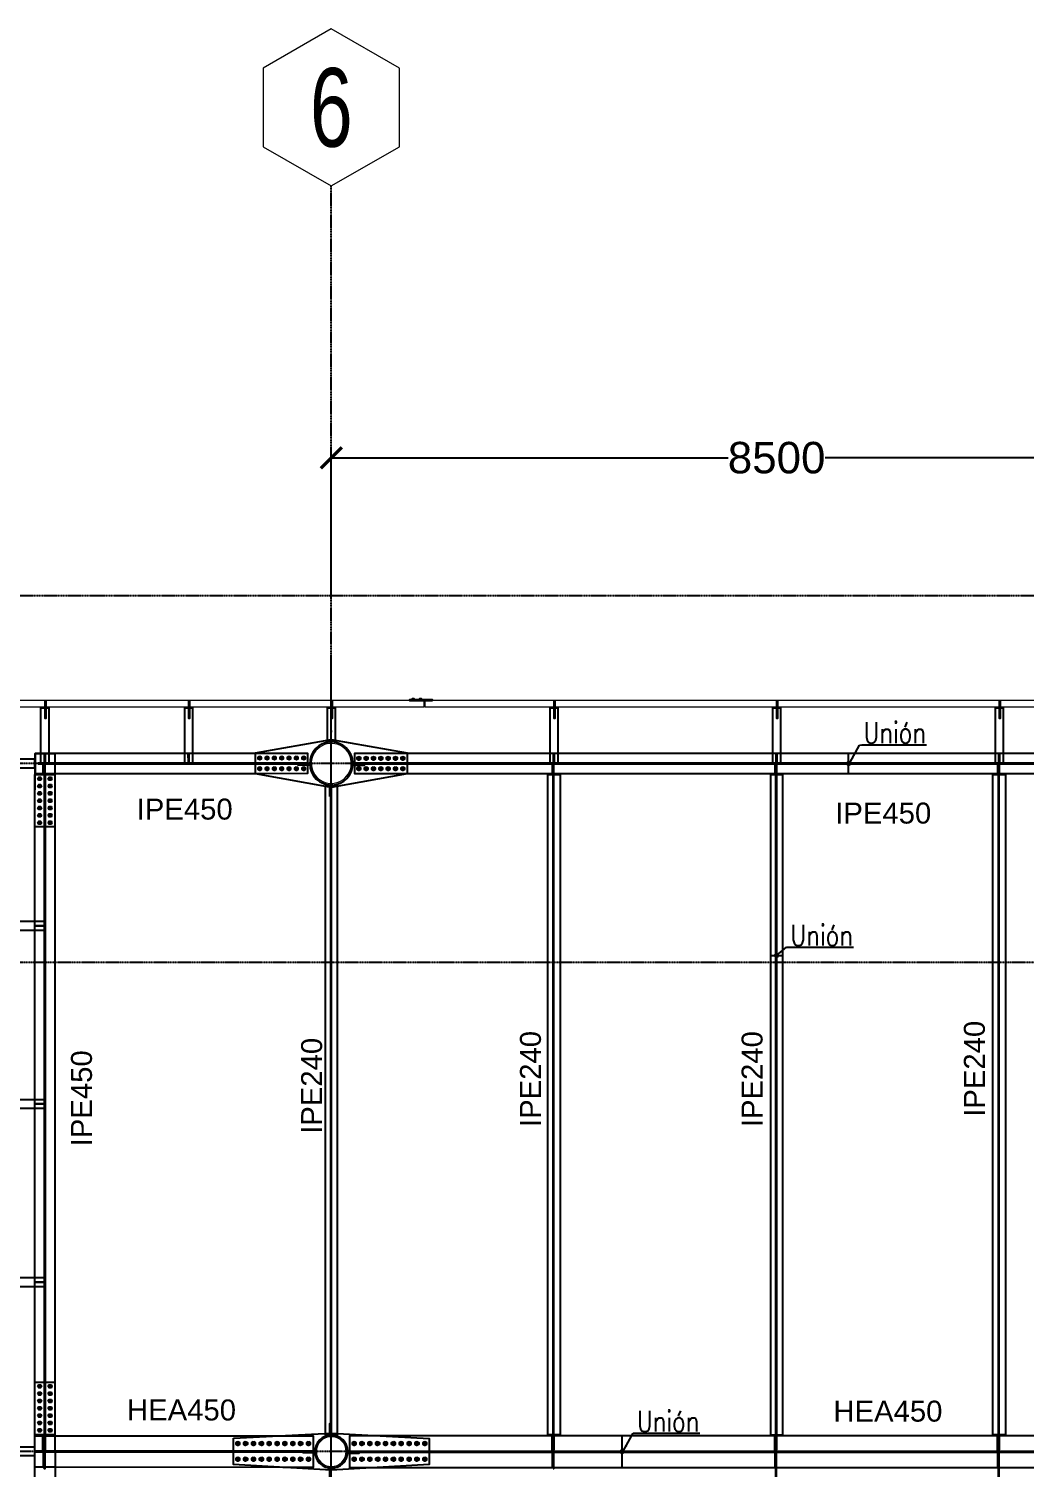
# Model space of a CAD drawing. Header units: millimetres. Extents: x -12345 to 95575, y -10691 to 31862.
# Drawn here: x -2887 to 6622, y 17172 to 30907 of the extents above; entities that cross this region are included whole.
import ezdxf
from ezdxf.enums import TextEntityAlignment as Align

# ---------------------------------------------------------------- set-up
doc = ezdxf.new("R2010")
doc.units = ezdxf.units.MM
doc.header["$LTSCALE"] = 0.9
doc.linetypes.add('DXK_LINE_DOT3', pattern=[5.9187, 2.979, -0.9799, 0.9799, -0.9799])
doc.layers.get('0').update_dxf_attribs({"color": 255})
for name, color, linetype, lineweight in [('0-1', 7, 'Continuous', 5), ('E_COLUMNAS-1', 1, 'Continuous', 25), ('E_TEXTO', 3, 'Continuous', 9), ('HCB_EJES', 1, 'DXK_LINE_DOT3', 9), ('TUBO-REDONDO', 1, 'Continuous', 9)]:
    doc.layers.add(name, color=color, linetype=linetype, lineweight=lineweight)
for name, color, linetype in [('COTAS', 8, 'Continuous'), ('HCB-EJES', 1, 'Continuous'), ('HCB-ROTULOS', 2, 'Continuous'), ('HCB_ALMA', 252, 'Continuous'), ('HCB_VIGAS', 4, 'Continuous'), ('UNIÒN', 6, 'Continuous')]:
    doc.layers.add(name, color=color, linetype=linetype)
doc.styles.add('CNI_COTAS', font='romans.shx', dxfattribs={"width": 0.8})
doc.styles.add('VERDANA', font='arial.ttf')
doc.dimstyles.new('1.125', dxfattribs={"dimscale": 0, "dimtxt": 300, "dimasz": 200, "dimexe": 4, "dimexo": 4, "dimgap": 15, "dimtad": 0, "dimdec": 0, "dimzin": 4, "dimdsep": 46, "dimtxsty": 'VERDANA', "dimblk": 'ARCHTICK', "dimcen": -10, "dimclrd": 256, "dimclrt": 3, "dimadec": 0, "dimazin": 0, "dimtfac": 1, "dimtdec": 0, "dimtmove": 2, "dimatfit": 0, "dimldrblk": 'OBLIQUE', "dimfxl": 0.05, "dimtolj": 1, "dimtzin": 0, "dimarcsym": 0})
doc.dimstyles.new('UNIÒN', dxfattribs={"dimscale": 0, "dimtxt": 200, "dimasz": 60, "dimexe": 4, "dimexo": 4, "dimgap": 15, "dimtad": 1, "dimdec": 0, "dimzin": 4, "dimdsep": 46, "dimtxsty": 'CNI_COTAS', "dimcen": -0.09, "dimclrd": 6, "dimclrt": 3, "dimadec": 0, "dimazin": 0, "dimtfac": 1, "dimtdec": 0, "dimtmove": 2, "dimatfit": 0, "dimfxl": 0.05, "dimtolj": 1, "dimtzin": 0, "dimarcsym": 0})

# ---------------------------------------------------------------- blocks, each defined once
blk = doc.blocks.new('_ArchTick')
at = {"color": 0, "linetype": 'ByBlock', "const_width": 0.15}
blk.add_lwpolyline([(-0.5, -0.5), (0.5, 0.5)], dxfattribs=at)
blk = doc.blocks.new('*D91')
at = {"layer": 'COTAS', "color": 0, "lineweight": -2, "transparency": 16777216}
for p, q in [((0, 25504), (0, 26817)), ((8500, 25504), (8500, 26817))]:
    blk.add_line(p, q, dxfattribs=at)
at = {"layer": 'COTAS', "lineweight": -2, "transparency": 16777216}
for p, q in [((0, 26813), (3787, 26813)), ((8500, 26813), (4713, 26813))]:
    blk.add_line(p, q, dxfattribs=at)
at = {"layer": 'Defpoints', "color": 0, "transparency": 16777216}
for p in [(8500, 26813), (0, 25500), (8500, 25500)]:
    blk.add_point(p, dxfattribs=at)
at = {"layer": 'COTAS', "lineweight": -2, "transparency": 16777216, "xscale": 200, "yscale": 200, "zscale": 200, "rotation": 180}
blk.add_blockref('_ArchTick', (0, 26813), dxfattribs=at)
at = {"layer": 'COTAS', "lineweight": -2, "transparency": 16777216, "xscale": 200, "yscale": 200, "zscale": 200}
blk.add_blockref('_ArchTick', (8500, 26813), dxfattribs=at)
at = {"layer": 'COTAS', "color": 3, "transparency": 16777216, "insert": (4250, 26813), "char_height": 300, "attachment_point": 5, "style": 'VERDANA'}
blk.add_mtext('\\A1;8500', dxfattribs=at)
blk = doc.blocks.new('_Oblique')
at = {"color": 0, "linetype": 'ByBlock', "lineweight": -2}
blk.add_line((-0.5, -0.5), (0.5, 0.5), dxfattribs=at)

msp = doc.modelspace()

# ---------------------------------------------------------------- linework, layer by layer
at = {"color": 1, "linetype": 'Continuous'}
for centre, radius, start, end in [((-683.1, 23947.4), 11.5, 18.0268, 198.0268), ((-683.1, 23947.4), 11.5, 198.0268, 18.0268), ((-683.1, 23947.4), 10, 90.0268, 270.0268), ((-683.1, 23947.4), 10, 270.0268, 90.0268), ((-613.1, 23947.4), 11.5, 18.0268, 198.0268), ((-613.1, 23947.4), 11.5, 198.0268, 18.0268), ((-613.1, 23947.4), 10, 90.0268, 270.0268), ((-613.1, 23947.4), 10, 270.0268, 90.0268), ((-543.1, 23947.4), 11.5, 18.0268, 198.0268), ((-543.1, 23947.4), 11.5, 198.0268, 18.0268), ((-543.1, 23947.4), 10, 90.0268, 270.0268), ((-543.1, 23947.4), 10, 270.0268, 90.0268), ((-473.1, 23947.5), 11.5, 18.0268, 198.0268), ((-473.1, 23947.5), 11.5, 198.0268, 18.0268), ((-473.1, 23947.5), 10, 90.0268, 270.0268), ((-473.1, 23947.5), 10, 270.0268, 90.0268), ((-403.1, 23947.5), 11.5, 18.0268, 198.0268), ((-403.1, 23947.5), 11.5, 198.0268, 18.0268), ((-403.1, 23947.5), 10, 90.0268, 270.0268), ((-403.1, 23947.5), 10, 270.0268, 90.0268), ((-333.1, 23947.5), 11.5, 18.0268, 198.0268), ((-333.1, 23947.5), 11.5, 198.0268, 18.0268), ((-333.1, 23947.5), 10, 90.0268, 270.0268), ((-333.1, 23947.5), 10, 270.0268, 90.0268), ((-263.1, 23947.6), 11.5, 18.0268, 198.0268), ((-263.1, 23947.6), 11.5, 198.0268, 18.0268), ((-263.1, 23947.6), 10, 90.0268, 270.0268), ((-263.1, 23947.6), 10, 270.0268, 90.0268), ((262.9, 23946.8), 11.5, 18.0268, 198.0268), ((262.9, 23946.8), 11.5, 198.0268, 18.0268), ((262.9, 23946.8), 10, 90.0268, 270.0268), ((262.9, 23946.8), 10, 270.0268, 90.0268), ((332.9, 23946.8), 11.5, 18.0268, 198.0268), ((332.9, 23946.8), 11.5, 198.0268, 18.0268), ((332.9, 23946.8), 10, 90.0268, 270.0268), ((332.9, 23946.8), 10, 270.0268, 90.0268), ((402.9, 23946.8), 11.5, 18.0268, 198.0268), ((402.9, 23946.8), 11.5, 198.0268, 18.0268), ((402.9, 23946.8), 10, 90.0268, 270.0268), ((402.9, 23946.8), 10, 270.0268, 90.0268), ((472.9, 23946.9), 11.5, 18.0268, 198.0268), ((472.9, 23946.9), 11.5, 198.0268, 18.0268), ((472.9, 23946.9), 10, 90.0268, 270.0268), ((472.9, 23946.9), 10, 270.0268, 90.0268), ((542.9, 23946.9), 11.5, 18.0268, 198.0268), ((542.9, 23946.9), 11.5, 198.0268, 18.0268), ((542.9, 23946.9), 10, 90.0268, 270.0268), ((542.9, 23946.9), 10, 270.0268, 90.0268), ((612.9, 23946.9), 11.5, 18.0268, 198.0268), ((612.9, 23946.9), 11.5, 198.0268, 18.0268), ((612.9, 23946.9), 10, 90.0268, 270.0268), ((612.9, 23946.9), 10, 270.0268, 90.0268), ((682.9, 23947), 11.5, 18.0268, 198.0268), ((682.9, 23947), 11.5, 198.0268, 18.0268), ((682.9, 23947), 10, 90.0268, 270.0268), ((682.9, 23947), 10, 270.0268, 90.0268), ((-2783.1, 23751.9), 11, 108.02557, 288.02557), ((-2783.1, 23751.9), 11, 288.02557, 108.02557), ((-2683.1, 23751.9), 11, 108.02557, 288.02557), ((-2683.1, 23751.9), 11, 288.02557, 108.02557), ((-683, 23847.4), 11.5, 18.0268, 198.0268), ((-683, 23847.4), 11.5, 198.0268, 18.0268), ((-683, 23847.4), 10, 90.0268, 270.0268), ((-683, 23847.4), 10, 270.0268, 90.0268), ((-613, 23847.4), 11.5, 18.0268, 198.0268), ((-613, 23847.4), 11.5, 198.0268, 18.0268), ((-613, 23847.4), 10, 90.0268, 270.0268), ((-613, 23847.4), 10, 270.0268, 90.0268), ((-543, 23847.4), 11.5, 18.0268, 198.0268), ((-543, 23847.4), 11.5, 198.0268, 18.0268), ((-543, 23847.4), 10, 90.0268, 270.0268), ((-543, 23847.4), 10, 270.0268, 90.0268), ((-473, 23847.5), 11.5, 18.0268, 198.0268), ((-473, 23847.5), 11.5, 198.0268, 18.0268), ((-473, 23847.5), 10, 90.0268, 270.0268), ((-473, 23847.5), 10, 270.0268, 90.0268), ((-403, 23847.5), 11.5, 18.0268, 198.0268), ((-403, 23847.5), 11.5, 198.0268, 18.0268), ((-403, 23847.5), 10, 90.0268, 270.0268), ((-403, 23847.5), 10, 270.0268, 90.0268), ((-333, 23847.5), 11.5, 18.0268, 198.0268), ((-333, 23847.5), 11.5, 198.0268, 18.0268), ((-333, 23847.5), 10, 90.0268, 270.0268), ((-333, 23847.5), 10, 270.0268, 90.0268), ((-263, 23847.6), 11.5, 18.0268, 198.0268), ((-263, 23847.6), 11.5, 198.0268, 18.0268), ((-263, 23847.6), 10, 90.0268, 270.0268), ((-263, 23847.6), 10, 270.0268, 90.0268), ((263, 23846.8), 11.5, 18.0268, 198.0268), ((263, 23846.8), 11.5, 198.0268, 18.0268), ((263, 23846.8), 10, 90.0268, 270.0268), ((263, 23846.8), 10, 270.0268, 90.0268), ((333, 23846.8), 11.5, 18.0268, 198.0268), ((333, 23846.8), 11.5, 198.0268, 18.0268), ((333, 23846.8), 10, 90.0268, 270.0268), ((333, 23846.8), 10, 270.0268, 90.0268), ((403, 23846.8), 11.5, 18.0268, 198.0268), ((403, 23846.8), 11.5, 198.0268, 18.0268), ((403, 23846.8), 10, 90.0268, 270.0268), ((403, 23846.8), 10, 270.0268, 90.0268), ((473, 23846.9), 11.5, 18.0268, 198.0268), ((473, 23846.9), 11.5, 198.0268, 18.0268), ((473, 23846.9), 10, 90.0268, 270.0268), ((473, 23846.9), 10, 270.0268, 90.0268), ((543, 23846.9), 11.5, 18.0268, 198.0268), ((543, 23846.9), 11.5, 198.0268, 18.0268), ((543, 23846.9), 10, 90.0268, 270.0268), ((543, 23846.9), 10, 270.0268, 90.0268), ((613, 23846.9), 11.5, 18.0268, 198.0268), ((613, 23846.9), 11.5, 198.0268, 18.0268), ((613, 23846.9), 10, 90.0268, 270.0268), ((613, 23846.9), 10, 270.0268, 90.0268), ((683, 23847), 11.5, 18.0268, 198.0268), ((683, 23847), 11.5, 198.0268, 18.0268), ((683, 23847), 10, 90.0268, 270.0268), ((683, 23847), 10, 270.0268, 90.0268), ((-2783.1, 23681.9), 11, 108.02557, 288.02557), ((-2783.1, 23751.9), 10, 0.02557, 180.02557), ((-2783.1, 23751.9), 10, 180.02557, 0.02557), ((-2783.1, 23681.9), 10, 0.02557, 180.02557), ((-2783.1, 23681.9), 10, 180.02557, 0.02557), ((-2783.1, 23681.9), 11, 288.02557, 108.02557), ((-2683.1, 23681.9), 11, 108.02557, 288.02557), ((-2683.1, 23751.9), 10, 0.02557, 180.02557), ((-2683.1, 23751.9), 10, 180.02557, 0.02557), ((-2683.1, 23681.9), 10, 0.02557, 180.02557), ((-2683.1, 23681.9), 10, 180.02557, 0.02557), ((-2683.1, 23681.9), 11, 288.02557, 108.02557), ((-2783.1, 23611.9), 11, 108.02557, 288.02557), ((-2783, 23541.9), 11, 108.02557, 288.02557), ((-2783.1, 23611.9), 10, 0.02557, 180.02557), ((-2783.1, 23611.9), 10, 180.02557, 0.02557), ((-2783, 23541.9), 10, 0.02557, 180.02557), ((-2783, 23541.9), 10, 180.02557, 0.02557), ((-2783.1, 23611.9), 11, 288.02557, 108.02557), ((-2783, 23541.9), 11, 288.02557, 108.02557), ((-2683.1, 23611.9), 11, 108.02557, 288.02557), ((-2683, 23541.9), 11, 108.02557, 288.02557), ((-2683.1, 23611.9), 10, 0.02557, 180.02557), ((-2683.1, 23611.9), 10, 180.02557, 0.02557), ((-2683, 23541.9), 10, 0.02557, 180.02557), ((-2683, 23541.9), 10, 180.02557, 0.02557), ((-2683.1, 23611.9), 11, 288.02557, 108.02557), ((-2683, 23541.9), 11, 288.02557, 108.02557), ((-2783, 23471.9), 11, 108.02557, 288.02557), ((-2783, 23401.9), 11, 108.02557, 288.02557), ((-2783, 23471.9), 10, 0.02557, 180.02557), ((-2783, 23471.9), 10, 180.02557, 0.02557), ((-2783, 23401.9), 10, 0.02557, 180.02557), ((-2783, 23401.9), 10, 180.02557, 0.02557), ((-2783, 23471.9), 11, 288.02557, 108.02557), ((-2783, 23401.9), 11, 288.02557, 108.02557), ((-2683, 23471.9), 11, 108.02557, 288.02557), ((-2683, 23401.9), 11, 108.02557, 288.02557), ((-2683, 23471.9), 10, 0.02557, 180.02557), ((-2683, 23471.9), 10, 180.02557, 0.02557), ((-2683, 23401.9), 10, 0.02557, 180.02557), ((-2683, 23401.9), 10, 180.02557, 0.02557), ((-2683, 23471.9), 11, 288.02557, 108.02557), ((-2683, 23401.9), 11, 288.02557, 108.02557), ((-2783, 23331.9), 11, 108.02557, 288.02557), ((-2783, 23331.9), 10, 0.02557, 180.02557), ((-2783, 23331.9), 10, 180.02557, 0.02557), ((-2783, 23331.9), 11, 288.02557, 108.02557), ((-2683, 23331.9), 11, 108.02557, 288.02557), ((-2683, 23331.9), 10, 0.02557, 180.02557), ((-2683, 23331.9), 10, 180.02557, 0.02557), ((-2683, 23331.9), 11, 288.02557, 108.02557), ((-2783.1, 17952.9), 11, 108, 288), ((-2783.1, 17882.9), 11, 108, 288), ((-2783.1, 17952.9), 10, 0, 180), ((-2783.1, 17952.9), 10, 180, 0), ((-2783.1, 17882.9), 10, 0, 180), ((-2783.1, 17882.9), 10, 180, 0), ((-2783.1, 17952.9), 11, 288, 108), ((-2783.1, 17882.9), 11, 288, 108), ((-2683.1, 17952.9), 11, 108, 288), ((-2683.1, 17882.9), 11, 108, 288), ((-2683.1, 17952.9), 10, 0, 180), ((-2683.1, 17952.9), 10, 180, 0), ((-2683.1, 17882.9), 10, 0, 180), ((-2683.1, 17882.9), 10, 180, 0), ((-2683.1, 17952.9), 11, 288, 108), ((-2683.1, 17882.9), 11, 288, 108), ((-2783.1, 17812.9), 11, 108, 288), ((-2783.1, 17742.9), 11, 108, 288), ((-2783.1, 17812.9), 10, 0, 180), ((-2783.1, 17812.9), 10, 180, 0), ((-2783.1, 17742.9), 10, 0, 180), ((-2783.1, 17742.9), 10, 180, 0), ((-2783.1, 17812.9), 11, 288, 108), ((-2783.1, 17742.9), 11, 288, 108), ((-2683.1, 17812.9), 11, 108, 288), ((-2683.1, 17742.9), 11, 108, 288), ((-2683.1, 17812.9), 10, 0, 180), ((-2683.1, 17812.9), 10, 180, 0), ((-2683.1, 17742.9), 10, 0, 180), ((-2683.1, 17742.9), 10, 180, 0), ((-2683.1, 17812.9), 11, 288, 108), ((-2683.1, 17742.9), 11, 288, 108), ((-2783.1, 17672.9), 11, 108, 288), ((-2783.1, 17602.9), 11, 108, 288), ((-2783.1, 17672.9), 10, 0, 180), ((-2783.1, 17672.9), 10, 180, 0), ((-2783.1, 17602.9), 10, 0, 180), ((-2783.1, 17602.9), 10, 180, 0), ((-2783.1, 17672.9), 11, 288, 108), ((-2783.1, 17602.9), 11, 288, 108), ((-2683.1, 17672.9), 11, 108, 288), ((-2683.1, 17602.9), 11, 108, 288), ((-2683.1, 17672.9), 10, 0, 180), ((-2683.1, 17672.9), 10, 180, 0), ((-2683.1, 17602.9), 10, 0, 180), ((-2683.1, 17602.9), 10, 180, 0), ((-2683.1, 17672.9), 11, 288, 108), ((-2683.1, 17602.9), 11, 288, 108), ((-2783.1, 17532.9), 11, 108, 288), ((-2783.1, 17532.9), 10, 0, 180), ((-2783.1, 17532.9), 10, 180, 0), ((-2783.1, 17532.9), 11, 288, 108), ((-2683.1, 17532.9), 11, 108, 288), ((-2683.1, 17532.9), 10, 0, 180), ((-2683.1, 17532.9), 10, 180, 0), ((-2683.1, 17532.9), 11, 288, 108), ((-892.5, 17407.7), 12, 18.0268, 198.0268), ((-892.5, 17407.7), 12, 198.0268, 18.0268), ((-892.5, 17407.7), 11, 90.0268, 270.0268), ((-892.5, 17407.7), 11, 270.0268, 90.0268), ((-817.5, 17407.7), 12, 18.0268, 198.0268), ((-817.5, 17407.7), 12, 198.0268, 18.0268), ((-817.5, 17407.7), 11, 90.0268, 270.0268), ((-817.5, 17407.7), 11, 270.0268, 90.0268), ((-742.5, 17407.7), 12, 18.0268, 198.0268), ((-742.5, 17407.7), 12, 198.0268, 18.0268), ((-742.5, 17407.7), 11, 90.0268, 270.0268), ((-742.5, 17407.7), 11, 270.0268, 90.0268), ((-667.5, 17407.8), 12, 18.0268, 198.0268), ((-667.5, 17407.8), 12, 198.0268, 18.0268), ((-667.5, 17407.8), 11, 90.0268, 270.0268), ((-667.5, 17407.8), 11, 270.0268, 90.0268), ((-592.5, 17407.8), 12, 18.0268, 198.0268), ((-592.5, 17407.8), 12, 198.0268, 18.0268), ((-592.5, 17407.8), 11, 90.0268, 270.0268), ((-592.5, 17407.8), 11, 270.0268, 90.0268), ((-517.5, 17407.8), 12, 18.0268, 198.0268), ((-517.5, 17407.8), 12, 198.0268, 18.0268), ((-517.5, 17407.8), 11, 90.0268, 270.0268), ((-517.5, 17407.8), 11, 270.0268, 90.0268), ((-442.5, 17407.9), 12, 18.0268, 198.0268), ((-442.5, 17407.9), 12, 198.0268, 18.0268), ((-442.5, 17407.9), 11, 90.0268, 270.0268), ((-442.5, 17407.9), 11, 270.0268, 90.0268), ((-367.5, 17407.9), 12, 18.0268, 198.0268), ((-367.5, 17407.9), 12, 198.0268, 18.0268), ((-367.5, 17407.9), 11, 90.0268, 270.0268), ((-367.5, 17407.9), 11, 270.0268, 90.0268), ((-292.5, 17407.9), 12, 18.0268, 198.0268), ((-292.5, 17407.9), 12, 198.0268, 18.0268), ((-292.5, 17407.9), 11, 90.0268, 270.0268), ((-292.5, 17407.9), 11, 270.0268, 90.0268), ((-217.5, 17408), 12, 18.0268, 198.0268), ((-217.5, 17408), 12, 198.0268, 18.0268), ((-217.5, 17408), 11, 90.0268, 270.0268), ((-217.5, 17408), 11, 270.0268, 90.0268), ((217.5, 17407.1), 12, 18.0268, 198.0268), ((217.5, 17407.1), 12, 198.0268, 18.0268), ((217.5, 17407.1), 11, 90.0268, 270.0268), ((217.5, 17407.1), 11, 270.0268, 90.0268), ((292.5, 17407.1), 12, 18.0268, 198.0268), ((292.5, 17407.1), 12, 198.0268, 18.0268), ((292.5, 17407.1), 11, 90.0268, 270.0268), ((292.5, 17407.1), 11, 270.0268, 90.0268), ((367.5, 17407.2), 12, 18.0268, 198.0268), ((367.5, 17407.2), 12, 198.0268, 18.0268), ((367.5, 17407.2), 11, 90.0268, 270.0268), ((367.5, 17407.2), 11, 270.0268, 90.0268), ((442.5, 17407.2), 12, 18.0268, 198.0268), ((442.5, 17407.2), 12, 198.0268, 18.0268), ((442.5, 17407.2), 11, 90.0268, 270.0268), ((442.5, 17407.2), 11, 270.0268, 90.0268), ((517.5, 17407.2), 12, 18.0268, 198.0268), ((517.5, 17407.2), 12, 198.0268, 18.0268), ((517.5, 17407.2), 11, 90.0268, 270.0268), ((517.5, 17407.2), 11, 270.0268, 90.0268), ((592.5, 17407.3), 12, 18.0268, 198.0268), ((592.5, 17407.3), 12, 198.0268, 18.0268), ((592.5, 17407.3), 11, 90.0268, 270.0268), ((592.5, 17407.3), 11, 270.0268, 90.0268), ((667.5, 17407.3), 12, 18.0268, 198.0268), ((667.5, 17407.3), 12, 198.0268, 18.0268), ((667.5, 17407.3), 11, 90.0268, 270.0268), ((667.5, 17407.3), 11, 270.0268, 90.0268), ((742.5, 17407.3), 12, 18.0268, 198.0268), ((742.5, 17407.3), 12, 198.0268, 18.0268), ((742.5, 17407.3), 11, 90.0268, 270.0268), ((742.5, 17407.3), 11, 270.0268, 90.0268), ((817.5, 17407.4), 12, 18.0268, 198.0268), ((817.5, 17407.4), 12, 198.0268, 18.0268), ((817.5, 17407.4), 11, 90.0268, 270.0268), ((817.5, 17407.4), 11, 270.0268, 90.0268), ((892.5, 17407.4), 12, 18.0268, 198.0268), ((892.5, 17407.4), 12, 198.0268, 18.0268), ((892.5, 17407.4), 11, 90.0268, 270.0268), ((892.5, 17407.4), 11, 270.0268, 90.0268), ((-892.4, 17257.7), 12, 18.0268, 198.0268), ((-892.4, 17257.7), 12, 198.0268, 18.0268), ((-892.4, 17257.7), 11, 90.0268, 270.0268), ((-892.4, 17257.7), 11, 270.0268, 90.0268), ((-817.4, 17257.7), 12, 18.0268, 198.0268), ((-817.4, 17257.7), 12, 198.0268, 18.0268), ((-817.4, 17257.7), 11, 90.0268, 270.0268), ((-817.4, 17257.7), 11, 270.0268, 90.0268), ((-742.4, 17257.7), 12, 18.0268, 198.0268), ((-742.4, 17257.7), 12, 198.0268, 18.0268), ((-742.4, 17257.7), 11, 90.0268, 270.0268), ((-742.4, 17257.7), 11, 270.0268, 90.0268), ((-667.4, 17257.8), 12, 18.0268, 198.0268), ((-667.4, 17257.8), 12, 198.0268, 18.0268), ((-667.4, 17257.8), 11, 90.0268, 270.0268), ((-667.4, 17257.8), 11, 270.0268, 90.0268), ((-592.4, 17257.8), 12, 18.0268, 198.0268), ((-592.4, 17257.8), 12, 198.0268, 18.0268), ((-592.4, 17257.8), 11, 90.0268, 270.0268), ((-592.4, 17257.8), 11, 270.0268, 90.0268), ((-517.4, 17257.8), 12, 18.0268, 198.0268), ((-517.4, 17257.8), 12, 198.0268, 18.0268), ((-517.4, 17257.8), 11, 90.0268, 270.0268), ((-517.4, 17257.8), 11, 270.0268, 90.0268), ((-442.4, 17257.9), 12, 18.0268, 198.0268), ((-442.4, 17257.9), 12, 198.0268, 18.0268), ((-442.4, 17257.9), 11, 90.0268, 270.0268), ((-442.4, 17257.9), 11, 270.0268, 90.0268), ((-367.4, 17257.9), 12, 18.0268, 198.0268), ((-367.4, 17257.9), 12, 198.0268, 18.0268), ((-367.4, 17257.9), 11, 90.0268, 270.0268), ((-367.4, 17257.9), 11, 270.0268, 90.0268), ((-292.4, 17257.9), 12, 18.0268, 198.0268), ((-292.4, 17257.9), 12, 198.0268, 18.0268), ((-292.4, 17257.9), 11, 90.0268, 270.0268), ((-292.4, 17257.9), 11, 270.0268, 90.0268), ((-217.4, 17258), 12, 18.0268, 198.0268), ((-217.4, 17258), 12, 198.0268, 18.0268), ((-217.4, 17258), 11, 90.0268, 270.0268), ((-217.4, 17258), 11, 270.0268, 90.0268), ((217.6, 17257.1), 12, 18.0268, 198.0268), ((217.6, 17257.1), 12, 198.0268, 18.0268), ((217.6, 17257.1), 11, 90.0268, 270.0268), ((217.6, 17257.1), 11, 270.0268, 90.0268), ((292.6, 17257.1), 12, 18.0268, 198.0268), ((292.6, 17257.1), 12, 198.0268, 18.0268), ((292.6, 17257.1), 11, 90.0268, 270.0268), ((292.6, 17257.1), 11, 270.0268, 90.0268), ((367.6, 17257.2), 12, 18.0268, 198.0268), ((367.6, 17257.2), 12, 198.0268, 18.0268), ((367.6, 17257.2), 11, 90.0268, 270.0268), ((367.6, 17257.2), 11, 270.0268, 90.0268), ((442.6, 17257.2), 12, 18.0268, 198.0268), ((442.6, 17257.2), 12, 198.0268, 18.0268), ((442.6, 17257.2), 11, 90.0268, 270.0268), ((442.6, 17257.2), 11, 270.0268, 90.0268), ((517.6, 17257.2), 12, 18.0268, 198.0268), ((517.6, 17257.2), 12, 198.0268, 18.0268), ((517.6, 17257.2), 11, 90.0268, 270.0268), ((517.6, 17257.2), 11, 270.0268, 90.0268), ((592.6, 17257.3), 12, 18.0268, 198.0268), ((592.6, 17257.3), 12, 198.0268, 18.0268), ((592.6, 17257.3), 11, 90.0268, 270.0268), ((592.6, 17257.3), 11, 270.0268, 90.0268), ((667.6, 17257.3), 12, 18.0268, 198.0268), ((667.6, 17257.3), 12, 198.0268, 18.0268), ((667.6, 17257.3), 11, 90.0268, 270.0268), ((667.6, 17257.3), 11, 270.0268, 90.0268), ((742.6, 17257.3), 12, 18.0268, 198.0268), ((742.6, 17257.3), 12, 198.0268, 18.0268), ((742.6, 17257.3), 11, 90.0268, 270.0268), ((742.6, 17257.3), 11, 270.0268, 90.0268), ((817.6, 17257.4), 12, 18.0268, 198.0268), ((817.6, 17257.4), 12, 198.0268, 18.0268), ((817.6, 17257.4), 11, 90.0268, 270.0268), ((817.6, 17257.4), 11, 270.0268, 90.0268), ((892.6, 17257.4), 12, 18.0268, 198.0268), ((892.6, 17257.4), 12, 198.0268, 18.0268), ((892.6, 17257.4), 11, 90.0268, 270.0268), ((892.6, 17257.4), 11, 270.0268, 90.0268)]:
    msp.add_arc(centre, radius, start, end, dxfattribs=at)
at = {"layer": '0-1', "color": 8}
for p, q in [((886.5, 24498.6), (-3211.2, 24498.6)), ((886.5, 24433.6), (886.5, 24498.6)), ((12886.5, 24498.6), (896.5, 24498.6)), ((896.5, 24433.6), (896.5, 24498.6)), ((886.5, 24433.6), (-3211.2, 24433.6)), ((12886.5, 24433.6), (896.5, 24433.6))]:
    msp.add_line(p, q, dxfattribs=at)
at = {"layer": 'E_COLUMNAS-1'}
for centre, radius, start, end in [((0, 23896.5), 206, 80, 260), ((0, 23896.5), 206, 260, 80), ((0, 17330.2), 157.5, 78.75, 258.75)]:
    msp.add_arc(centre, radius, start, end, dxfattribs=at)
at = {"layer": 'HCB-EJES', "linetype": 'DXK_LINE_DOT3'}
for p, q in [((0, -3906.8), (0, 29407)), ((-10844.5, 25500), (94075, 25500)), ((-6888.4, 23900.1), (90118.8, 23900.1)), ((-6888.4, 22000), (90118.8, 22000))]:
    msp.add_line(p, q, dxfattribs=at)
msp.add_lwpolyline([(12399.2, 17330), (-5909.3, 17330), (-6888.4, 18309)], dxfattribs=at)
at = {"layer": 'HCB_ALMA'}
for p, q in [((-2796.1, 23901.1), (-216.5, 23901.1)), ((209.4, 23901.6), (8283.5, 23901.6)), ((-2796.1, 23891.7), (-216.5, 23891.7)), ((-2741.4, 23791.9), (-2741.4, 17492.6)), ((-2732, 23791.9), (-2732, 17492.6)), ((209.4, 23892.2), (8283.5, 23892.2)), ((2117.9, 17490.1), (2117.9, 23791.9)), ((2125, 17490.1), (2125, 23791.9)), ((4243.5, 17490.1), (4243.5, 23791.9)), ((4250.6, 17490.1), (4250.6, 23791.9)), ((6367.9, 17490.1), (6367.9, 23791.9)), ((6375, 17490.1), (6375, 23791.9)), ((-3.6, 17492.5), (-3.6, 23684.1)), ((3.5, 17492.5), (3.5, 23684.1)), ((6367.9, 17480.1), (6367.9, 17652.4)), ((6375, 17480.1), (6375, 17652.4)), ((6367.9, 17480.1), (6367.9, 17494.9)), ((6375, 17480.1), (6375, 17494.9)), ((-2831.7, 17338.4), (-165.9, 17338.4)), ((-2831.7, 17326.9), (-165.9, 17326.9)), ((153.8, 17335.9), (8334, 17335.9)), ((153.8, 17324.4), (8334, 17324.4)), ((4242.9, 17299.4), (4242.9, 17332.5)), ((4250, 17324.4), (4250, 17332.5)), ((4242.9, 8657.8), (4242.9, 17180.1)), ((4250, 8657.8), (4250, 17180.1)), ((6367.9, 8820.2), (6367.9, 17180.1)), ((6375, 8820.2), (6375, 17180.1))]:
    msp.add_line(p, q, dxfattribs=at)
at = {"layer": 'HCB_EJES', "color": 40, "linetype": 'ByBlock', "true_color": 0xf8d731}
msp.add_lwpolyline([(-649.5, 29782), (0, 29407), (649.5, 29782), (649.5, 30532), (0, 30907), (-649.5, 30532)], close=True, dxfattribs=at)
at = {"layer": 'HCB_VIGAS'}
for p, q in [((0, 22897.1), (0, 24897.1)), ((0, 16492.5), (0, 24684.1)), ((-2730.6, 24481.1), (-2724.6, 24481.1)), ((-1358.8, 24481.1), (-1352.8, 24481.1)), ((2.7, 24481.1), (8.7, 24481.1)), ((776.3, 24504.6), (776.3, 24512.5)), ((786.7, 24504.6), (786.7, 24512.5)), ((846.3, 24504.6), (846.3, 24512.5)), ((856.7, 24504.6), (856.7, 24512.5)), ((2127.7, 24481.1), (2133.7, 24481.1)), ((4252.7, 24481.1), (4258.7, 24481.1)), ((6377.7, 24481.1), (6383.7, 24481.1)), ((-2730.6, 24433.6), (-2724.6, 24433.6)), ((-2730.6, 24421.1), (-2724.6, 24421.1)), ((-2730.6, 24341.1), (-2724.6, 24341.1)), ((-1358.8, 24433.6), (-1352.8, 24433.6)), ((-1358.8, 24421.1), (-1352.8, 24421.1)), ((-1358.8, 24341.1), (-1352.8, 24341.1)), ((2.7, 24433.6), (8.7, 24433.6)), ((2.7, 24421.1), (8.7, 24421.1)), ((2.7, 24341.1), (8.7, 24341.1)), ((2127.7, 24433.6), (2133.7, 24433.6)), ((2127.7, 24421.1), (2133.7, 24421.1)), ((2127.7, 24341.1), (2133.7, 24341.1)), ((4252.7, 24433.6), (4258.7, 24433.6)), ((4252.7, 24421.1), (4258.7, 24421.1)), ((4252.7, 24341.1), (4258.7, 24341.1)), ((6377.7, 24433.6), (6383.7, 24433.6)), ((6377.7, 24421.1), (6383.7, 24421.1)), ((6377.7, 24341.1), (6383.7, 24341.1)), ((2.7, 24205.1), (8.7, 24205.1)), ((-2736.2, 23921.1), (-2730.2, 23921.2)), ((-2638.5, 23991.5), (-2638.1, 23291.5)), ((-1364.3, 23921.8), (-1358.3, 23921.8)), ((2122.2, 23921.6), (2128.2, 23921.6)), ((4247.2, 23921.6), (4253.2, 23921.6)), ((6372.2, 23921.6), (6378.2, 23921.6)), ((4190, 23791.9), (4310, 23791.9)), ((-2757.8, 22344.4), (-2757.8, 22350.4)), ((-2757.8, 20644.4), (-2757.8, 20650.4)), ((-2757.8, 18944.4), (-2757.8, 18950.4)), ((0, 16330), (0, 18330)), ((0, 7335.4), (0, 18167.5)), ((2128.6, 17180.1), (2134.6, 17180.1)), ((4253.6, 17180.1), (4259.6, 17180.1))]:
    msp.add_line(p, q, dxfattribs=at)
for points in [[(-2730.6, 24433.6), (-2730.6, 24491.1), (-2724.6, 24491.1), (-2724.6, 24433.6), (-2724.6, 24423.6), (-2724.6, 24326.1), (-2730.6, 24326.1), (-2730.6, 24423.6)], [(-1358.8, 24433.6), (-1358.8, 24491.1), (-1352.8, 24491.1), (-1352.8, 24433.6), (-1352.8, 24423.6), (-1352.8, 24326.1), (-1358.8, 24326.1), (-1358.8, 24423.6)], [(2.7, 24433.6), (2.7, 24491.1), (8.7, 24491.1), (8.7, 24433.6), (8.7, 24423.6), (8.7, 24326.1), (2.7, 24326.1), (2.7, 24423.6)], [(966.5, 24498.6), (966.5, 24504.6), (746.5, 24504.6), (746.5, 24498.6), (886.5, 24498.6), (896.5, 24498.6)], [(2127.7, 24433.6), (2127.7, 24491.1), (2133.7, 24491.1), (2133.7, 24433.6), (2133.7, 24423.6), (2133.7, 24326.1), (2127.7, 24326.1), (2127.7, 24423.6)], [(4252.7, 24433.6), (4252.7, 24491.1), (4258.7, 24491.1), (4258.7, 24433.6), (4258.7, 24423.6), (4258.7, 24326.1), (4252.7, 24326.1), (4252.7, 24423.6)], [(6377.7, 24433.6), (6377.7, 24491.1), (6383.7, 24491.1), (6383.7, 24433.6), (6383.7, 24423.6), (6383.7, 24326.1), (6377.7, 24326.1), (6377.7, 24423.6)], [(-2692.1, 23901.2), (-2692.1, 23991.5), (-2692.1, 24423.6), (-2774.1, 24423.6), (-2774.1, 23991.4), (-2774.1, 23901.1)], [(-1320.3, 23901.8), (-1320.3, 23992.1), (-1320.3, 24423.6), (-1402.3, 24423.6), (-1402.3, 23992), (-1402.3, 23901.7)], [(41.2, 24110.1), (41.2, 24117.2), (41.2, 24423.6), (-40.8, 24423.6), (-40.8, 24117.3), (-40.8, 24110.1)], [(2166.2, 23901.6), (2166.2, 23991.9), (2166.2, 24423.6), (2084.2, 24423.6), (2084.2, 23991.9), (2084.2, 23901.6)], [(4291.2, 23901.6), (4291.2, 23991.9), (4291.2, 24423.6), (4209.2, 24423.6), (4209.2, 23991.9), (4209.2, 23901.6)], [(6416.2, 23901.6), (6416.2, 23991.9), (6416.2, 24423.6), (6334.2, 24423.6), (6334.2, 23991.9), (6334.2, 23901.6)], [(-723, 23997.3), (0, 24124.5), (723, 23996.5), (723, 23796.5), (0.2, 23668.5), (-723, 23797.3)], [(-723, 23997.3), (0, 24124.5), (723, 23996.5), (723, 23796.5), (0.2, 23668.5), (-723, 23797.3)], [(-3136.2, 23855.9), (-2828.1, 23855.9), (-2828.1, 23937.9), (-3136.2, 23937.9)], [(-2826.9, 23991.4), (-2637.2, 23991.5), (-2636.9, 23291.5), (-2828.1, 23291.4), (-2826.9, 23991.4), (-2826.8, 23801.4), (-2637.1, 23801.5), (-723, 23802.3), (-223, 23802.6), (-223, 23992.6), (-723, 23992.3), (-2637.2, 23991.5)], [(-2736.1, 23901.1), (-2736.2, 23991.1), (-2730.2, 23991.2), (-2730.1, 23901.2)], [(-2736.1, 23901.1), (-2736.2, 23991.1), (-2730.2, 23991.2), (-2730.1, 23901.2)], [(-1364.3, 23901.8), (-1364.4, 23991.8), (-1358.4, 23991.8), (-1358.3, 23901.8)], [(-1364.3, 23901.8), (-1364.4, 23991.8), (-1358.4, 23991.8), (-1358.3, 23901.8)], [(-683.1, 23964.7), (-668.1, 23956), (-668.1, 23938.7), (-683.1, 23930.1), (-698.1, 23938.7), (-698.1, 23956)], [(-613.1, 23964.7), (-598.1, 23956.1), (-598.1, 23938.8), (-613.1, 23930.1), (-628.1, 23938.7), (-628.1, 23956.1)], [(-543.1, 23964.8), (-528.1, 23956.1), (-528.1, 23938.8), (-543.1, 23930.1), (-558.1, 23938.8), (-558.1, 23956.1)], [(-473.1, 23964.8), (-458.1, 23956.1), (-458.1, 23938.8), (-473.1, 23930.1), (-488.1, 23938.8), (-488.1, 23956.1)], [(-403.1, 23964.8), (-388.1, 23956.2), (-388.1, 23938.8), (-403.1, 23930.2), (-418.1, 23938.8), (-418.1, 23956.2)], [(-333.1, 23964.9), (-318.1, 23956.2), (-318.1, 23938.9), (-333.1, 23930.2), (-348.1, 23938.9), (-348.1, 23956.2)], [(-263.1, 23964.9), (-248.1, 23956.2), (-248.1, 23938.9), (-263.1, 23930.2), (-278.1, 23938.9), (-278.1, 23956.2)], [(7777, 23801.9), (8277, 23801.9), (8277, 23991.9), (7777, 23991.9), (723, 23991.9), (223, 23991.9), (223, 23801.9), (723, 23801.9)], [(262.9, 23964.1), (277.9, 23955.4), (277.9, 23938.1), (262.9, 23929.4), (247.9, 23938.1), (247.9, 23955.4)], [(332.9, 23964.1), (347.9, 23955.5), (347.9, 23938.1), (332.9, 23929.5), (317.9, 23938.1), (317.9, 23955.4)], [(402.9, 23964.1), (417.9, 23955.5), (417.9, 23938.2), (402.9, 23929.5), (387.9, 23938.2), (387.9, 23955.5)], [(472.9, 23964.2), (487.9, 23955.5), (487.9, 23938.2), (472.9, 23929.5), (457.9, 23938.2), (457.9, 23955.5)], [(542.9, 23964.2), (557.9, 23955.6), (557.9, 23938.2), (542.9, 23929.6), (527.9, 23938.2), (527.9, 23955.5)], [(612.9, 23964.2), (627.9, 23955.6), (627.9, 23938.3), (612.9, 23929.6), (597.9, 23938.3), (597.9, 23955.6)], [(682.9, 23964.3), (697.9, 23955.6), (697.9, 23938.3), (682.9, 23929.6), (667.9, 23938.3), (667.9, 23955.6)], [(2122.2, 23901.6), (2122.2, 23991.6), (2128.2, 23991.6), (2128.2, 23901.6)], [(2122.2, 23901.6), (2122.2, 23991.6), (2128.2, 23991.6), (2128.2, 23901.6)], [(4247.2, 23901.6), (4247.2, 23991.6), (4253.2, 23991.6), (4253.2, 23901.6)], [(4247.2, 23901.6), (4247.2, 23991.6), (4253.2, 23991.6), (4253.2, 23901.6)], [(6372.2, 23901.6), (6372.2, 23991.6), (6378.2, 23991.6), (6378.2, 23901.6)], [(6372.2, 23901.6), (6372.2, 23991.6), (6378.2, 23991.6), (6378.2, 23901.6)], [(-2638.1, 17992.5), (-2638.1, 17490.2), (-2828, 17490.2), (-2828.1, 17490.2), (-2828.1, 23791.4), (-2827.2, 23791.4), (-2638.1, 23791.5), (-2638.1, 23291.5)], [(-2765.8, 23751.9), (-2774.5, 23736.9), (-2791.8, 23736.9), (-2800.5, 23751.9), (-2791.8, 23766.9), (-2774.5, 23766.9)], [(-2751.4, 23801.4), (-2741.4, 23801.4), (-2741.4, 23891.7), (-2751.4, 23891.7)], [(-2741.4, 23791.4), (-2732, 23791.4), (-2732, 23881.7), (-2741.4, 23881.7)], [(-2665.8, 23751.9), (-2674.5, 23736.9), (-2691.8, 23736.9), (-2700.5, 23751.9), (-2691.8, 23766.9), (-2674.5, 23766.9)], [(-683, 23864.7), (-668, 23856), (-668, 23838.7), (-683, 23830.1), (-698, 23838.7), (-698, 23856)], [(-613, 23864.7), (-598, 23856.1), (-598, 23838.8), (-613, 23830.1), (-628, 23838.7), (-628, 23856.1)], [(-543, 23864.8), (-528, 23856.1), (-528, 23838.8), (-543, 23830.1), (-558, 23838.8), (-558, 23856.1)], [(-473, 23864.8), (-458, 23856.1), (-458, 23838.8), (-473, 23830.1), (-488, 23838.8), (-488, 23856.1)], [(-403, 23864.8), (-388, 23856.2), (-388, 23838.8), (-403, 23830.2), (-418, 23838.8), (-418, 23856.2)], [(-333, 23864.9), (-318, 23856.2), (-318, 23838.9), (-333, 23830.2), (-348, 23838.9), (-348, 23856.2)], [(-206, 23881.7), (-209.6, 23881.7), (-316, 23881.7), (-316, 23891.7), (-210.6, 23891.7), (-206, 23891.7)], [(-263, 23864.9), (-248, 23856.2), (-248, 23838.9), (-263, 23830.2), (-278, 23838.9), (-278, 23856.2)], [(206, 23881.7), (209.6, 23881.7), (316, 23881.7), (316, 23891.7), (210.6, 23891.7), (206, 23891.7)], [(263, 23864.1), (278, 23855.4), (278, 23838.1), (263, 23829.4), (248, 23838.1), (248, 23855.4)], [(333, 23864.1), (348, 23855.5), (348, 23838.1), (333, 23829.5), (318, 23838.1), (318, 23855.4)], [(403, 23864.1), (418, 23855.5), (418, 23838.2), (403, 23829.5), (388, 23838.2), (388, 23855.5)], [(473, 23864.2), (488, 23855.5), (488, 23838.2), (473, 23829.5), (458, 23838.2), (458, 23855.5)], [(543, 23864.2), (558, 23855.6), (558, 23838.2), (543, 23829.6), (528, 23838.2), (528, 23855.5)], [(613, 23864.2), (628, 23855.6), (628, 23838.3), (613, 23829.6), (598, 23838.3), (598, 23855.6)], [(683, 23864.3), (698, 23855.6), (698, 23838.3), (683, 23829.6), (668, 23838.3), (668, 23855.6)], [(2185, 23791.9), (2185, 17490.1), (2065, 17490.1), (2065, 23791.9)], [(2107.9, 23801.9), (2117.9, 23801.9), (2117.9, 23892.1), (2107.9, 23892.1)], [(2117.9, 23791.9), (2125, 23791.9), (2125, 23882.1), (2117.9, 23882.1)], [(4233.5, 23801.9), (4243.5, 23801.9), (4243.5, 23892.1), (4233.5, 23892.1)], [(4243.5, 23791.9), (4250.6, 23791.9), (4250.6, 23882.1), (4243.5, 23882.1)], [(6435, 23791.9), (6435, 17490.1), (6315, 17490.1), (6315, 23791.9)], [(6358.5, 23801.9), (6368.5, 23801.9), (6368.5, 23892.1), (6358.5, 23892.1)], [(6368.5, 23791.9), (6375.6, 23791.9), (6375.6, 23882.1), (6368.5, 23882.1)], [(-2765.8, 23681.9), (-2774.4, 23666.9), (-2791.8, 23666.9), (-2800.4, 23681.9), (-2791.8, 23696.9), (-2774.5, 23696.9)], [(-2765.8, 23611.9), (-2774.4, 23596.9), (-2791.7, 23596.9), (-2800.4, 23611.9), (-2791.7, 23626.9), (-2774.4, 23626.9)], [(-2665.8, 23681.9), (-2674.4, 23666.9), (-2691.8, 23666.9), (-2700.4, 23681.9), (-2691.8, 23696.9), (-2674.5, 23696.9)], [(-2665.8, 23611.9), (-2674.4, 23596.9), (-2691.7, 23596.9), (-2700.4, 23611.9), (-2691.7, 23626.9), (-2674.4, 23626.9)], [(60, 23679), (60, 23684.1), (-60, 23684.1), (-60, 23679.2), (-60, 17504.5), (-60, 17492.5), (60, 17492.5), (60, 17504.4)], [(-13.6, 23580.5), (-13.6, 23584.1), (-13.6, 23690.5), (-3.6, 23690.5), (-3.6, 23585.1), (-3.6, 23580.5)], [(-2765.7, 23541.9), (-2774.4, 23526.9), (-2791.7, 23526.9), (-2800.4, 23541.9), (-2791.7, 23556.9), (-2774.4, 23556.9)], [(-2665.7, 23541.9), (-2674.4, 23526.9), (-2691.7, 23526.9), (-2700.4, 23541.9), (-2691.7, 23556.9), (-2674.4, 23556.9)], [(-2765.7, 23471.9), (-2774.3, 23456.9), (-2791.7, 23456.9), (-2800.3, 23471.9), (-2791.7, 23486.9), (-2774.4, 23486.9)], [(-2765.7, 23401.9), (-2774.3, 23386.9), (-2791.6, 23386.9), (-2800.3, 23401.9), (-2791.7, 23416.9), (-2774.3, 23416.9)], [(-2665.7, 23471.9), (-2674.3, 23456.9), (-2691.7, 23456.9), (-2700.3, 23471.9), (-2691.7, 23486.9), (-2674.4, 23486.9)], [(-2665.7, 23401.9), (-2674.3, 23386.9), (-2691.6, 23386.9), (-2700.3, 23401.9), (-2691.7, 23416.9), (-2674.3, 23416.9)], [(-2765.6, 23331.9), (-2774.3, 23316.9), (-2791.6, 23316.9), (-2800.3, 23331.9), (-2791.6, 23346.9), (-2774.3, 23346.9)], [(-2665.6, 23331.9), (-2674.3, 23316.9), (-2691.6, 23316.9), (-2700.3, 23331.9), (-2691.6, 23346.9), (-2674.3, 23346.9)], [(-2828.1, 22388.4), (-3136.2, 22388.4), (-3136.2, 22306.4), (-2828.1, 22306.4), (-2737.8, 22306.4), (-2737.8, 22388.4)], [(-2737.8, 22344.4), (-2827.8, 22344.4), (-2827.8, 22350.4), (-2737.8, 22350.4)], [(-2737.8, 22344.4), (-2827.8, 22344.4), (-2827.8, 22350.4), (-2737.8, 22350.4)], [(-2828.1, 20688.4), (-3136.2, 20688.4), (-3136.2, 20606.4), (-2828.1, 20606.4), (-2737.8, 20606.4), (-2737.8, 20688.4)], [(-2737.8, 20644.4), (-2827.8, 20644.4), (-2827.8, 20650.4), (-2737.8, 20650.4)], [(-2737.8, 20644.4), (-2827.8, 20644.4), (-2827.8, 20650.4), (-2737.8, 20650.4)], [(-2828.1, 18988.4), (-3136.2, 18988.4), (-3136.2, 18906.4), (-2828.1, 18906.4), (-2737.8, 18906.4), (-2737.8, 18988.4)], [(-2737.8, 18944.4), (-2827.8, 18944.4), (-2827.8, 18950.4), (-2737.8, 18950.4)], [(-2737.8, 18944.4), (-2827.8, 18944.4), (-2827.8, 18950.4), (-2737.8, 18950.4)], [(-2828, 17992.7), (-2637, 17992.5), (-2635.7, 16672.9), (-2828, 16672.7)], [(-2828, 17992.7), (-2637, 17992.5), (-2635.7, 16672.9), (-2828, 16672.7)], [(-2800.5, 17952.9), (-2791.8, 17967.9), (-2774.5, 17967.9), (-2765.8, 17952.9), (-2774.5, 17937.9), (-2791.8, 17937.9)], [(-2800.5, 17882.9), (-2791.8, 17897.9), (-2774.5, 17897.9), (-2765.8, 17882.9), (-2774.5, 17867.9), (-2791.8, 17867.9)], [(-2700.5, 17952.9), (-2691.8, 17967.9), (-2674.5, 17967.9), (-2665.8, 17952.9), (-2674.5, 17937.9), (-2691.8, 17937.9)], [(-2700.5, 17882.9), (-2691.8, 17897.9), (-2674.5, 17897.9), (-2665.8, 17882.9), (-2674.5, 17867.9), (-2691.8, 17867.9)], [(-2800.5, 17812.9), (-2791.8, 17827.9), (-2774.5, 17827.9), (-2765.8, 17812.9), (-2774.5, 17797.9), (-2791.8, 17797.9)], [(-2800.5, 17742.9), (-2791.8, 17757.9), (-2774.5, 17757.9), (-2765.8, 17742.9), (-2774.5, 17727.9), (-2791.8, 17727.9)], [(-2700.5, 17812.9), (-2691.8, 17827.9), (-2674.5, 17827.9), (-2665.8, 17812.9), (-2674.5, 17797.9), (-2691.8, 17797.9)], [(-2700.5, 17742.9), (-2691.8, 17757.9), (-2674.5, 17757.9), (-2665.8, 17742.9), (-2674.5, 17727.9), (-2691.8, 17727.9)], [(-2800.5, 17672.9), (-2791.8, 17687.9), (-2774.5, 17687.9), (-2765.8, 17672.9), (-2774.5, 17657.9), (-2791.8, 17657.9)], [(-2800.5, 17602.9), (-2791.8, 17617.9), (-2774.5, 17617.9), (-2765.8, 17602.9), (-2774.5, 17587.9), (-2791.8, 17587.9)], [(-2700.5, 17672.9), (-2691.8, 17687.9), (-2674.5, 17687.9), (-2665.8, 17672.9), (-2674.5, 17657.9), (-2691.8, 17657.9)], [(-2700.5, 17602.9), (-2691.8, 17617.9), (-2674.5, 17617.9), (-2665.8, 17602.9), (-2674.5, 17587.9), (-2691.8, 17587.9)], [(-13.6, 17487.7), (-13.6, 17491.3), (-13.6, 17597.7), (-3.6, 17597.7), (-3.6, 17492.3), (-3.6, 17487.7)], [(-2636.5, 17480.2), (-515, 17480.1), (-172.5, 17480.1), (-172.5, 17180.1), (-463.7, 17180.1), (-2636.2, 17180.2), (-2828, 17180.2), (-2828.2, 17180.2), (-2828.2, 17480.2), (-2828, 17480.2)], [(-2800.5, 17532.9), (-2791.8, 17547.9), (-2774.5, 17547.9), (-2765.8, 17532.9), (-2774.5, 17517.9), (-2791.8, 17517.9)], [(-2751.4, 17480.2), (-2741.4, 17480.2), (-2741.4, 17338.4), (-2751.4, 17338.4)], [(-2741.4, 17490.2), (-2732, 17490.2), (-2732, 17348.4), (-2741.4, 17348.4)], [(-2700.5, 17532.9), (-2691.8, 17547.9), (-2674.5, 17547.9), (-2665.8, 17532.9), (-2674.5, 17517.9), (-2691.8, 17517.9)], [(-932.2, 17457.8), (0, 17507.7), (932.5, 17456.8), (932.5, 17206.8), (0, 17152.7), (-932.2, 17207.8)], [(-932.2, 17457.8), (0, 17507.7), (932.5, 17456.8), (932.5, 17206.8), (0, 17152.7), (-932.2, 17207.8)], [(8036.5, 17180.1), (8327.5, 17180.1), (8327.5, 17480.1), (7984.8, 17480.1), (504.8, 17480.1), (172.5, 17480.1), (172.5, 17180.1), (472.6, 17180.1)], [(2107.9, 17480.1), (2117.9, 17480.1), (2117.9, 17335.9), (2107.9, 17335.9)], [(2117.9, 17490.1), (2125, 17490.1), (2125, 17345.9), (2117.9, 17345.9)], [(4232.9, 17480.1), (4242.9, 17480.1), (4242.9, 17335.9), (4232.9, 17335.9)], [(4242.9, 17490.1), (4250, 17490.1), (4250, 17345.9), (4242.9, 17345.9)], [(6357.9, 17480.1), (6367.9, 17480.1), (6367.9, 17335.9), (6357.9, 17335.9)], [(6367.9, 17490.1), (6375, 17490.1), (6375, 17345.9), (6367.9, 17345.9)], [(-2828.2, 17373.7), (-3136.2, 17373.7), (-3136.2, 17291.7), (-2828.2, 17291.7)], [(-2740.8, 17326.9), (-2750.2, 17326.9), (-2750.2, 17180.2), (-2740.8, 17180.2)], [(-2730.8, 17316.9), (-2740.8, 17316.9), (-2740.8, 17170.2), (-2730.8, 17170.2)], [(-892.5, 17426.7), (-876, 17417.2), (-876, 17398.1), (-892.5, 17388.6), (-909, 17398.1), (-909, 17417.2)], [(-817.5, 17426.7), (-801, 17417.2), (-801, 17398.2), (-817.5, 17388.6), (-834, 17398.2), (-834, 17417.2)], [(-742.5, 17426.8), (-726, 17417.3), (-726, 17398.2), (-742.5, 17388.7), (-759, 17398.2), (-759, 17417.2)], [(-667.5, 17426.8), (-651, 17417.3), (-651, 17398.2), (-667.5, 17388.7), (-684, 17398.2), (-684, 17417.3)], [(-592.5, 17426.8), (-576, 17417.3), (-576, 17398.3), (-592.5, 17388.7), (-609, 17398.3), (-609, 17417.3)], [(-517.5, 17426.9), (-501, 17417.4), (-501, 17398.3), (-517.5, 17388.8), (-534, 17398.3), (-534, 17417.3)], [(-442.5, 17426.9), (-426, 17417.4), (-426, 17398.3), (-442.5, 17388.8), (-459, 17398.3), (-459, 17417.4)], [(-367.5, 17427), (-351, 17417.4), (-351, 17398.4), (-367.5, 17388.8), (-384, 17398.4), (-384, 17417.4)], [(-292.5, 17427), (-276, 17417.5), (-276, 17398.4), (-292.5, 17388.9), (-309, 17398.4), (-309, 17417.5)], [(-157.5, 17317.1), (-161.1, 17317.1), (-267.5, 17317.1), (-267.5, 17327.1), (-162.1, 17327.1), (-157.5, 17327.1)], [(-217.5, 17427), (-201, 17417.5), (-201, 17398.5), (-217.5, 17388.9), (-234, 17398.4), (-234, 17417.5)], [(157.4, 17314.7), (161, 17314.7), (267.4, 17314.7), (267.4, 17324.7), (162, 17324.7), (157.4, 17324.7)], [(217.5, 17426.1), (234, 17416.6), (234, 17397.6), (217.5, 17388), (201, 17397.6), (201, 17416.6)], [(292.5, 17426.2), (309, 17416.7), (309, 17397.6), (292.5, 17388.1), (276, 17397.6), (276, 17416.6)], [(367.5, 17426.2), (384, 17416.7), (384, 17397.6), (367.5, 17388.1), (351, 17397.6), (351, 17416.7)], [(442.5, 17426.3), (459, 17416.7), (459, 17397.7), (442.5, 17388.1), (426, 17397.7), (426, 17416.7)], [(517.5, 17426.3), (534, 17416.8), (534, 17397.7), (517.5, 17388.2), (501, 17397.7), (501, 17416.8)], [(592.5, 17426.3), (609, 17416.8), (609, 17397.7), (592.5, 17388.2), (576, 17397.7), (576, 17416.8)], [(667.5, 17426.4), (684, 17416.8), (684, 17397.8), (667.5, 17388.3), (651, 17397.8), (651, 17416.8)], [(742.5, 17426.4), (759, 17416.9), (759, 17397.8), (742.5, 17388.3), (726, 17397.8), (726, 17416.9)], [(817.5, 17426.4), (834, 17416.9), (834, 17397.9), (817.5, 17388.3), (801, 17397.8), (801, 17416.9)], [(892.5, 17426.5), (909, 17416.9), (909, 17397.9), (892.5, 17388.4), (876, 17397.9), (876, 17416.9)], [(2107.9, 17180.1), (2117.9, 17180.1), (2117.9, 17325.2), (2107.9, 17325.2)], [(2117.9, 17170.1), (2125, 17170.1), (2125, 17314.4), (2117.9, 17314.4)], [(4232.9, 17180.3), (4242.9, 17180.3), (4242.9, 17325.4), (4232.9, 17325.4)], [(4242.9, 17170.3), (4250, 17170.3), (4250, 17314.6), (4242.9, 17314.6)], [(6357.9, 17180.1), (6367.9, 17180.1), (6367.9, 17324.4), (6357.9, 17324.4)], [(6367.9, 17170.1), (6375, 17170.1), (6375, 17314.4), (6367.9, 17314.4)], [(-892.4, 17276.7), (-875.9, 17267.2), (-875.9, 17248.1), (-892.4, 17238.6), (-908.9, 17248.1), (-908.9, 17267.2)], [(-817.4, 17276.7), (-800.9, 17267.2), (-800.9, 17248.2), (-817.4, 17238.6), (-833.9, 17248.2), (-833.9, 17267.2)], [(-742.4, 17276.8), (-725.9, 17267.3), (-725.9, 17248.2), (-742.4, 17238.7), (-758.9, 17248.2), (-758.9, 17267.2)], [(-667.4, 17276.8), (-650.9, 17267.3), (-650.9, 17248.2), (-667.4, 17238.7), (-683.9, 17248.2), (-683.9, 17267.3)], [(-592.4, 17276.8), (-575.9, 17267.3), (-575.9, 17248.3), (-592.4, 17238.7), (-608.9, 17248.3), (-608.9, 17267.3)], [(-517.4, 17276.9), (-500.9, 17267.4), (-500.9, 17248.3), (-517.4, 17238.8), (-533.9, 17248.3), (-533.9, 17267.3)], [(-442.4, 17276.9), (-425.9, 17267.4), (-425.9, 17248.3), (-442.4, 17238.8), (-458.9, 17248.3), (-458.9, 17267.4)], [(-367.4, 17277), (-350.9, 17267.4), (-350.9, 17248.4), (-367.4, 17238.8), (-383.9, 17248.4), (-383.9, 17267.4)], [(-292.4, 17277), (-275.9, 17267.5), (-275.9, 17248.4), (-292.4, 17238.9), (-308.9, 17248.4), (-308.9, 17267.5)], [(-217.4, 17277), (-200.9, 17267.5), (-200.9, 17248.5), (-217.4, 17238.9), (-233.9, 17248.4), (-233.9, 17267.5)], [(-13.6, 17062.8), (-13.6, 17066.5), (-13.6, 17172.8), (-3.6, 17172.8), (-3.6, 17067.4), (-3.6, 17062.8)], [(217.6, 17276.1), (234.1, 17266.6), (234.1, 17247.6), (217.6, 17238), (201.1, 17247.6), (201.1, 17266.6)], [(292.6, 17276.2), (309.1, 17266.7), (309.1, 17247.6), (292.6, 17238.1), (276.1, 17247.6), (276.1, 17266.6)], [(367.6, 17276.2), (384.1, 17266.7), (384.1, 17247.6), (367.6, 17238.1), (351.1, 17247.6), (351.1, 17266.7)], [(442.6, 17276.3), (459.1, 17266.7), (459.1, 17247.7), (442.6, 17238.1), (426.1, 17247.7), (426.1, 17266.7)], [(517.6, 17276.3), (534.1, 17266.8), (534.1, 17247.7), (517.6, 17238.2), (501.1, 17247.7), (501.1, 17266.8)], [(592.6, 17276.3), (609.1, 17266.8), (609.1, 17247.7), (592.6, 17238.2), (576.1, 17247.7), (576.1, 17266.8)], [(667.6, 17276.4), (684.1, 17266.8), (684.1, 17247.8), (667.6, 17238.3), (651.1, 17247.8), (651.1, 17266.8)], [(742.6, 17276.4), (759.1, 17266.9), (759.1, 17247.8), (742.6, 17238.3), (726.1, 17247.8), (726.1, 17266.9)], [(817.6, 17276.4), (834.1, 17266.9), (834.1, 17247.9), (817.6, 17238.3), (801.1, 17247.8), (801.1, 17266.9)], [(892.6, 17276.5), (909.1, 17266.9), (909.1, 17247.9), (892.6, 17238.4), (876.1, 17247.9), (876.1, 17266.9)]]:
    msp.add_lwpolyline(points, close=True, dxfattribs=at)
for points in [[(791.9, 24504.6), (791.9, 24512.5), (771.1, 24512.5), (771.1, 24504.6)], [(861.9, 24504.6), (861.9, 24512.5), (841.1, 24512.5), (841.1, 24504.6)], [(-2636.9, 23291.5), (-2828.1, 23291.4), (-2826.9, 23991.4), (-2637.2, 23991.5)], [(4190, 23801.9), (4190, 17490.1), (4310, 17490.1), (4310, 23801.9)]]:
    msp.add_lwpolyline(points, dxfattribs=at)
msp.add_lwpolyline([(30.7, 17484.7, 1), (-30.7, 17175.7, 1)], format="xyb", close=True, dxfattribs=at)
at = {"layer": 'HCB_VIGAS', "color": 8}
msp.add_arc((0, 17330.2), 157.5, 258.75, 78.75, dxfattribs=at)
at = {"layer": 'TUBO-REDONDO'}
for points in [[(35.8, 24099.3, 1), (-35.8, 23693.6, 1)], [(-199.9, 23861.8, 1), (199.9, 23932.3, 1)], [(-188.1, 23930.3, 1), (188.1, 23863.9, 1)], [(149.6, 17359.8, 1), (-149.6, 17300.3, 1)], [(139.8, 17302.2, 1), (-139.8, 17357.8, 1)]]:
    msp.add_lwpolyline(points, format="xyb", close=True, dxfattribs=at)
at = {"layer": 'UNIÒN', "color": 2, "const_width": 25}
for points in [[(4937.4, 23884.4, 1), (4937.4, 23909.4, 1)], [(4237.5, 22065.1, 1), (4262.5, 22065.1, 1)], [(2775.1, 17317.5, 1), (2775.1, 17342.5, 1)]]:
    msp.add_lwpolyline(points, format="xyb", close=True, dxfattribs=at)
at = {"layer": 'UNIÒN'}
for points in [[(4937.4, 23801.9), (4937.3, 23990.9)], [(4190, 22065.1), (4310, 22065.1)], [(2775.1, 17180.1), (2775.1, 17480.1)]]:
    msp.add_lwpolyline(points, dxfattribs=at)

# ---------------------------------------------------------------- texts
at = {"layer": 'E_TEXTO', "style": 'VERDANA'}
for s, p in [('IPE450', (-1399.3, 23361.2)), ('IPE450', (5267.5, 23323)), ('HEA450', (-1429.5, 17627.5)), ('HEA450', (5312.2, 17616.3))]:
    msp.add_text(s, height=200, dxfattribs=at).set_placement(p, align=Align.CENTER)
for s, p in [('IPE240', (6237.3, 20983)), ('IPE240', (2000.7, 20885.9)), ('IPE240', (4115.8, 20884.3)), ('IPE240', (-87.7, 20820.5)), ('IPE450', (-2284.2, 20701.4))]:
    msp.add_text(s, height=200, rotation=90, dxfattribs=at).set_placement(p, align=Align.CENTER)
at = {"layer": 'HCB-ROTULOS', "color": 4, "style": 'VERDANA', "width": 0.7}
msp.add_text('6', height=750, dxfattribs=at).set_placement((0, 30157), align=Align.MIDDLE_CENTER)
at = {"layer": 'UNIÒN', "color": 3, "char_height": 200, "attachment_point": 7, "style": 'CNI_COTAS'}
for insert in [(5078.9, 24089.5), (4381.6, 22158), (2916.6, 17520.5)]:
    msp.add_mtext('Unión', dxfattribs=dict(at, insert=insert))

# ---------------------------------------------------------------- dimensions: what is measured, and where the dimension line sits
at = {"layer": 'COTAS'}
dim = msp.add_linear_dim(base=(8500, 26813.3), p1=(0, 25500), p2=(8500, 25500), dimstyle='1.125', override={"dimscale": 1}, dxfattribs=at)
dim.commit()
dim.dimension.update_dxf_attribs({"geometry": '*D91', "text_midpoint": (4250, 26813.3)})

# ---------------------------------------------------------------- leaders
at = {"layer": 'UNIÒN', "annotation_type": 0, "has_hookline": 1, "hookline_direction": 0, "text_width": 601.9}
for points in [[(4949, 23901.5), (5042.4, 24072.4), (5063.9, 24074.5)], [(4250, 22065.1), (4345.1, 22143), (4366.6, 22143)], [(2786.7, 17334.6), (2880, 17505.5), (2901.6, 17505.5)]]:
    msp.add_leader(points, dimstyle='UNIÒN', override={"dimscale": 1}, dxfattribs=at)

doc.saveas('drawing.dxf')
